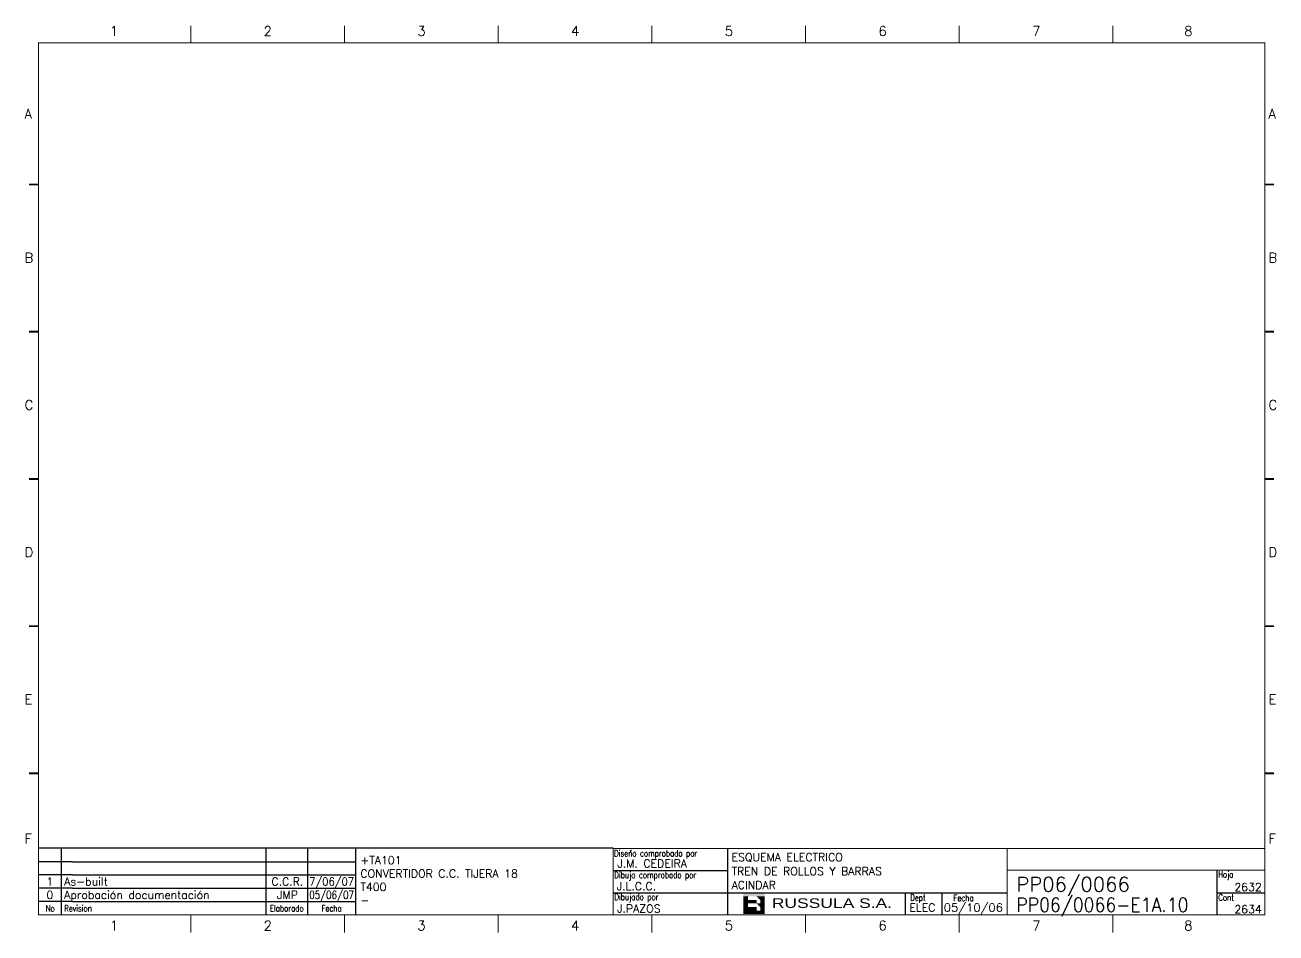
# Model space of a CAD drawing. Extents: x -25 to 1044, y -25744 to 292.
# Drawn here: x 647.2 to 1044.4, y -5209.7 to -4921.3 of the extents above; entities that cross this region are included whole.
import ezdxf
from ezdxf.enums import TextEntityAlignment as Align

# ---------------------------------------------------------------- set-up
doc = ezdxf.new("R2010")
doc.units = 0
doc.header["$LTSCALE"] = 10
doc.header["$MEASUREMENT"] = 0
for name, color, linetype in [('1', 7, 'CONTINUOUS'), ('10', 5, 'CONTINUOUS'), ('2', 7, 'CONTINUOUS'), ('DIBUJO', 7, 'CONTINUOUS')]:
    doc.layers.add(name, color=color, linetype=linetype)
doc.styles.add('HELVETICA', font='HELV.SHX')
doc.styles.add('LABEL', font='SIMPLEX', dxfattribs={"width": 0.8, "height": 4})
doc.styles.add('ROMANS', font='romans')

# ---------------------------------------------------------------- blocks, each defined once
blk = doc.blocks.new('newcajec')
at = {"layer": '1'}
for p, q in [((179.4, 20.85), (0.13, 20.85)), ((7, 20.85), (7, 0)), ((71, 20.85), (71, 0)), ((84, 20.85), (84, 0.09)), ((99, 20.85), (99, 0)), ((184.64, 20.18), (184.81, 20.01)), ((184.81, 20.01), (185.18, 20.25)), ((215.2, 20.8), (215.2, 0)), ((10.6, 16.64), (0, 16.64)), ((10.6, 16.64), (99, 16.64)), ((10.6, 12.48), (0, 12.48)), ((10.6, 12.48), (99, 12.48)), ((179.4, 13.87), (215.2, 13.87)), ((368, 14.06), (368, 0)), ((10.6, 8.32), (0, 8.32)), ((10.6, 8.32), (99, 8.32)), ((10.6, 4.16), (0, 4.16)), ((10.6, 4.16), (99, 4.16)), ((179.4, 6.93), (267.63, 6.93)), ((267.63, 6.93), (302.5, 6.93)), ((270.63, 6.91), (270.63, 0)), ((282.07, 6.93), (282.07, 0)), ((368, 6.93), (383, 6.93))]:
    blk.add_line(p, q, dxfattribs=at)
for points in [[(47.5, 272.5, 0.3, 0.3, 0), (47.5, 277.91, 0.3, 0.3, 0)], [(95.5, 272.5, 0.3, 0.3, 0), (95.5, 277.91, 0.3, 0.3, 0)], [(143.5, 272.5, 0.3, 0.3, 0), (143.5, 277.91, 0.3, 0.3, 0)], [(191.5, 272.5, 0.3, 0.3, 0), (191.5, 277.91, 0.3, 0.3, 0)], [(239.5, 272.5, 0.3, 0.3, 0), (239.5, 277.91, 0.3, 0.3, 0)], [(287.5, 272.5, 0.3, 0.3, 0), (287.5, 277.91, 0.3, 0.3, 0)], [(335.5, 272.5, 0.3, 0.3, 0), (335.5, 277.91, 0.3, 0.3, 0)], [(-2.99, 228.23, 0.6, 0.6, 0), (-0.18, 228.23, 0.6, 0.6, 0)], [(383.01, 228.23, 0.6, 0.6, 0), (385.82, 228.23, 0.6, 0.6, 0)], [(-2.99, 182.23, 0.6, 0.6, 0), (-0.18, 182.23, 0.6, 0.6, 0)], [(383.01, 182.23, 0.6, 0.6, 0), (385.82, 182.23, 0.6, 0.6, 0)], [(-2.99, 136.23, 0.6, 0.6, 0), (-0.18, 136.23, 0.6, 0.6, 0)], [(383.01, 136.23, 0.6, 0.6, 0), (385.82, 136.23, 0.6, 0.6, 0)], [(-2.99, 90.23, 0.6, 0.6, 0), (-0.18, 90.23, 0.6, 0.6, 0)], [(383.01, 90.23, 0.6, 0.6, 0), (385.82, 90.23, 0.6, 0.6, 0)], [(-2.99, 44.23, 0.6, 0.6, 0), (-0.18, 44.23, 0.6, 0.6, 0)], [(383.01, 44.23, 0.6, 0.6, 0), (385.82, 44.23, 0.6, 0.6, 0)], [(383, 20.8, 0.3, 0.3, 0), (179.4, 20.8, 0.3, 0.3, 0), (179.4, 0, 0.3, 0.3, 0)], [(302.5, 20.8, 0.3, 0.3, 0), (302.5, 0, 0.3, 0.3, 0)], [(302.5, 14, 0.3, 0.3, 0), (383, 14, 0.3, 0.3, 0)], [(47.5, -5.5, 0.3, 0.3, 0), (47.5, -0.09, 0.3, 0.3, 0)], [(95.5, -5.5, 0.3, 0.3, 0), (95.5, -0.09, 0.3, 0.3, 0)], [(143.5, -5.5, 0.3, 0.3, 0), (143.5, -0.09, 0.3, 0.3, 0)], [(191.5, -5.5, 0.3, 0.3, 0), (191.5, -0.09, 0.3, 0.3, 0)], [(239.5, -5.5, 0.3, 0.3, 0), (239.5, -0.09, 0.3, 0.3, 0)], [(287.5, -5.5, 0.3, 0.3, 0), (287.5, -0.09, 0.3, 0.3, 0)], [(335.5, -5.5, 0.3, 0.3, 0), (335.5, -0.09, 0.3, 0.3, 0)]]:
    blk.add_lwpolyline(points, format="xyseb", dxfattribs=at)
at = {"layer": '1', "const_width": 0.3}
blk.add_lwpolyline([(0, 0), (0, 272.5), (383, 272.5), (383, 0)], close=True, dxfattribs=at)
at = {"layer": '2', "color": 14}
for p, q in [((221.42, 4.69), (221.42, 5.81)), ((221.42, 2.47), (221.42, 3.58))]:
    blk.add_line(p, q, dxfattribs=at)
for points in [[(220.05, 5.81), (220.05, 6.92), (226.74, 5.81), (226.74, 6.92)], [(221.42, 2.47), (220.05, 2.47), (221.42, 5.81), (220.05, 5.81)], [(221.42, 4.69), (224.25, 4.69), (221.42, 3.58), (224.25, 3.58)], [(224.25, 5.81), (225.37, 5.81), (225.37, 4.69)], [(225.37, 5.81), (226.74, 5.81), (225.37, 1.35), (226.74, 1.35)], [(224.25, 0.24), (224.25, 2.47), (220.05, 0.24), (220.05, 2.47)], [(224.25, 3.58), (225.37, 3.58), (225.37, 2.47)], [(226.74, 1.35), (226.74, 0.24), (224.25, 1.35), (224.25, 0.24)]]:
    blk.add_solid(points, dxfattribs=at)
at = {"layer": '1', "style": 'ROMANS'}
for s, p in [('1', (22.29, 274.68)), ('2', (70.29, 274.68)), ('3', (118.29, 274.68)), ('4', (166.29, 274.68)), ('5', (214.29, 274.68)), ('6', (262.29, 274.68)), ('7', (310.29, 274.68)), ('8', (357.79, 274.68)), ('A', (-4.37, 248.84)), ('A', (384.13, 248.84)), ('B', (-4.37, 203.84)), ('B', (384.13, 203.84)), ('C', (-4.37, 157.84)), ('C', (384.13, 157.84)), ('D', (-4.37, 111.84)), ('D', (384.13, 111.84)), ('E', (-4.37, 65.84)), ('E', (384.13, 65.84)), ('F', (-4.37, 22.34)), ('F', (384.13, 22.34)), ('1', (22.29, -4.82)), ('2', (70.29, -4.82)), ('3', (118.29, -4.82)), ('4', (166.29, -4.82)), ('5', (214.29, -4.82)), ('6', (262.29, -4.82)), ('7', (310.29, -4.82)), ('8', (357.79, -4.82))]:
    blk.add_text(s, height=3, dxfattribs=at).set_placement(p)
at = {"layer": '1', "style": 'LABEL', "width": 0.8}
for s, p in [('Diseno comprobado por', (179.73, 18.27)), ('Dibujo comprobado por', (179.81, 11.47)), ('Hoja', (368.38, 11.66)), ('Dibujado por', (179.83, 4.64)), ('Fecha', (285.71, 4.3)), ('Cont', (368.43, 4.46)), ('No', (2.23, 1.05)), ('Revision', (8, 1.05))]:
    blk.add_text(s, height=2, dxfattribs=at).set_placement(p)
for s, p in [('Dept', (274.61, 4.44)), ('Elaborado', (77.5, 1.05)), ('Fecha', (91.5, 1.05))]:
    blk.add_text(s, height=2, dxfattribs=at).set_placement(p, align=Align.CENTER)
at = {"layer": '10', "style": 'ROMANS'}
for tag, p in [('REV41', (3.5, 18.74)), ('REV43', (77.7, 18.74)), ('REV31', (3.5, 14.58)), ('REV33', (77.7, 14.58)), ('REV21', (3.5, 10.42)), ('REV23', (77.7, 10.42)), ('REV11', (3.5, 6.27)), ('REV13', (77.7, 6.27))]:
    blk.add_attdef(tag, text='', height=2.5, dxfattribs=at).set_placement(p, align=Align.MIDDLE)
for tag, p, height in [('REV42', (8, 17.49), 2.5), ('REV32', (8, 13.33), 2.5), ('SHEETNAME1', (100.5, 15.83), 2.5), ('DESIGNCHECK', (180.74, 14.83), 2.5), ('DOCUMENTTYPE', (216.43, 16.8), 2.5), ('NOTA', (305.32, 15.8), 3), ('SHEETNAME2', (100.5, 11.67), 2.5), ('OBJECT', (216.43, 12.4), 2.5), ('ORDER', (305.32, 7.3), 4.5), ('REV22', (8, 9.17), 2.5), ('SHEETNAME3', (100.5, 7.51), 2.5), ('DRAWINGCHECK', (180.53, 7.71), 2.5), ('CUSTOMER', (216.43, 8.08), 2.5), ('REV12', (8, 5.01), 2.5), ('SHEETNAME4', (100.5, 3.35), 2.5), ('DOCUMENT_ID', (305.32, 0.93), 4.4), ('USER', (180.63, 0.71), 2.5), ('DEPARTMENT', (271.93, 1.05), 2.5)]:
    blk.add_attdef(tag, p, '', height=height, dxfattribs=at)
for tag, width, p, p2 in [('REV44', 1.221199, (84.53, 17.49), (98.48, 17.49)), ('REV34', 1.221199, (84.53, 13.33), (98.48, 13.33)), ('REV24', 1.221199, (84.53, 9.17), (98.48, 9.17)), ('REV14', 1.221199, (84.53, 5.01), (98.48, 5.01)), ('CREATED2', 7.039915, (282.71, 1.05), (301.14, 1.05))]:
    blk.add_attdef(tag, text='', height=2.5, dxfattribs=dict(at, width=width)).set_placement(p, p2, align=Align.FIT)
for tag, p in [('SHEET', (382, 7.43)), ('NEXTSHEET', (382, 0.5))]:
    blk.add_attdef(tag, text='', height=2.5, dxfattribs=at).set_placement(p, align=Align.RIGHT)
at = {"layer": 'DIBUJO', "color": 14, "style": 'HELVETICA', "width": 1.3}
blk.add_text('RUSSULA S.A.', height=3, dxfattribs=at).set_placement((229, 2.19))

msp = doc.modelspace()

# ---------------------------------------------------------------- block references
at = {"layer": '2', "color": 7}
ref = msp.add_blockref('newcajec', (651.54, -5203.94), dxfattribs=dict(at, xscale=1.01651376146789, yscale=1.01651376146789, zscale=1.01651376146789))
ref.add_attrib('REV24', '7/06/07', dxfattribs={"layer": '10', "height": 2.541, "style": 'ROMANS', "width": 0.831455}).set_placement((737.46, -5194.61), (751.65, -5194.61), align=Align.FIT)
ref.add_attrib('SHEETNAME3', 'T400', (753.7, -5196.31), dxfattribs={"layer": '10', "height": 2.541, "style": 'ROMANS'})
ref.add_attrib('SHEETNAME2', 'CONVERTIDOR C.C. TIJERA 18', (753.7, -5192.08), dxfattribs={"layer": '10', "height": 2.5413, "style": 'ROMANS'})
ref.add_attrib('SHEETNAME1', '+TA101', (753.7, -5187.85), dxfattribs={"layer": '10', "height": 2.541, "style": 'ROMANS'})
ref.add_attrib('USER', 'J.PAZOS', (835.16, -5203.22), dxfattribs={"layer": '10', "height": 2.541, "style": 'ROMANS'})
ref.add_attrib('DRAWINGCHECK', 'J.L.C.C.', (835.05, -5196.09), dxfattribs={"layer": '10', "height": 2.541, "style": 'ROMANS'})
ref.add_attrib('DESIGNCHECK', 'J.M. CEDEIRA', (835.26, -5188.86), dxfattribs={"layer": '10', "height": 2.5413, "style": 'ROMANS'})
ref.add_attrib('REV22', 'As-built', (659.67, -5194.61), dxfattribs={"layer": '10', "height": 2.541, "style": 'ROMANS'})
ref.add_attrib('REV12', 'Aprobación documentación', (659.67, -5198.84), dxfattribs={"layer": '10', "height": 2.5413, "style": 'ROMANS'})
ref.add_attrib('REV21', '1', dxfattribs={"layer": '10', "height": 2.54, "style": 'ROMANS'}).set_placement((655.1, -5193.34), align=Align.MIDDLE)
ref.add_attrib('REV11', '0', dxfattribs={"layer": '10', "height": 2.54, "style": 'ROMANS'}).set_placement((655.1, -5197.57), align=Align.MIDDLE)
ref.add_attrib('SHEETNAME4', '-', (753.7, -5200.54), dxfattribs={"layer": '10', "height": 2.54, "style": 'ROMANS'})
ref.add_attrib('REV14', '05/06/07', dxfattribs={"layer": '10', "height": 2.541, "style": 'ROMANS', "width": 0.728168}).set_placement((737.46, -5198.84), (751.65, -5198.84), align=Align.FIT)
ref.add_attrib('REV23', 'C.C.R.', dxfattribs={"layer": '10', "height": 2.541, "style": 'ROMANS'}).set_placement((730.52, -5193.34), align=Align.MIDDLE)
ref.add_attrib('REV13', 'JMP', dxfattribs={"layer": '10', "height": 2.541, "style": 'ROMANS'}).set_placement((730.52, -5197.57), align=Align.MIDDLE)
ref.add_attrib('DOCUMENT_ID', 'PP06/0066-E1A.10', (961.91, -5202.99), dxfattribs={"layer": '10', "height": 4.4727, "style": 'ROMANS', "width": 0.9})
ref.add_attrib('ORDER', 'PP06/0066', (961.91, -5196.51), dxfattribs={"layer": '10', "height": 4.574, "style": 'ROMANS'})
ref.add_attrib('CUSTOMER', 'ACINDAR', (871.54, -5195.72), dxfattribs={"layer": '10', "height": 2.541, "style": 'ROMANS'})
ref.add_attrib('OBJECT', 'TREN DE ROLLOS Y BARRAS', (871.54, -5191.33), dxfattribs={"layer": '10', "height": 2.5413, "style": 'ROMANS'})
ref.add_attrib('DOCUMENTTYPE', 'ESQUEMA ELECTRICO', (871.54, -5186.86), dxfattribs={"layer": '10', "height": 2.5413, "style": 'ROMANS'})
ref.add_attrib('CREATED2', '05/10/06', dxfattribs={"layer": '10', "height": 2.541, "style": 'ROMANS', "width": 0.961976}).set_placement((938.91, -5202.87), (957.66, -5202.87), align=Align.FIT)
ref.add_attrib('DEPARTMENT', 'ELEC', (927.96, -5202.87), dxfattribs={"layer": '10', "height": 2.541, "style": 'ROMANS'})
ref.add_attrib('NEXTSHEET', '2634', dxfattribs={"layer": '10', "height": 2.541, "style": 'ROMANS'}).set_placement((1039.85, -5203.43), align=Align.RIGHT)
ref.add_attrib('SHEET', '2632', dxfattribs={"layer": '10', "height": 2.541, "style": 'ROMANS'}).set_placement((1039.85, -5196.38), align=Align.RIGHT)

doc.saveas('drawing.dxf')
